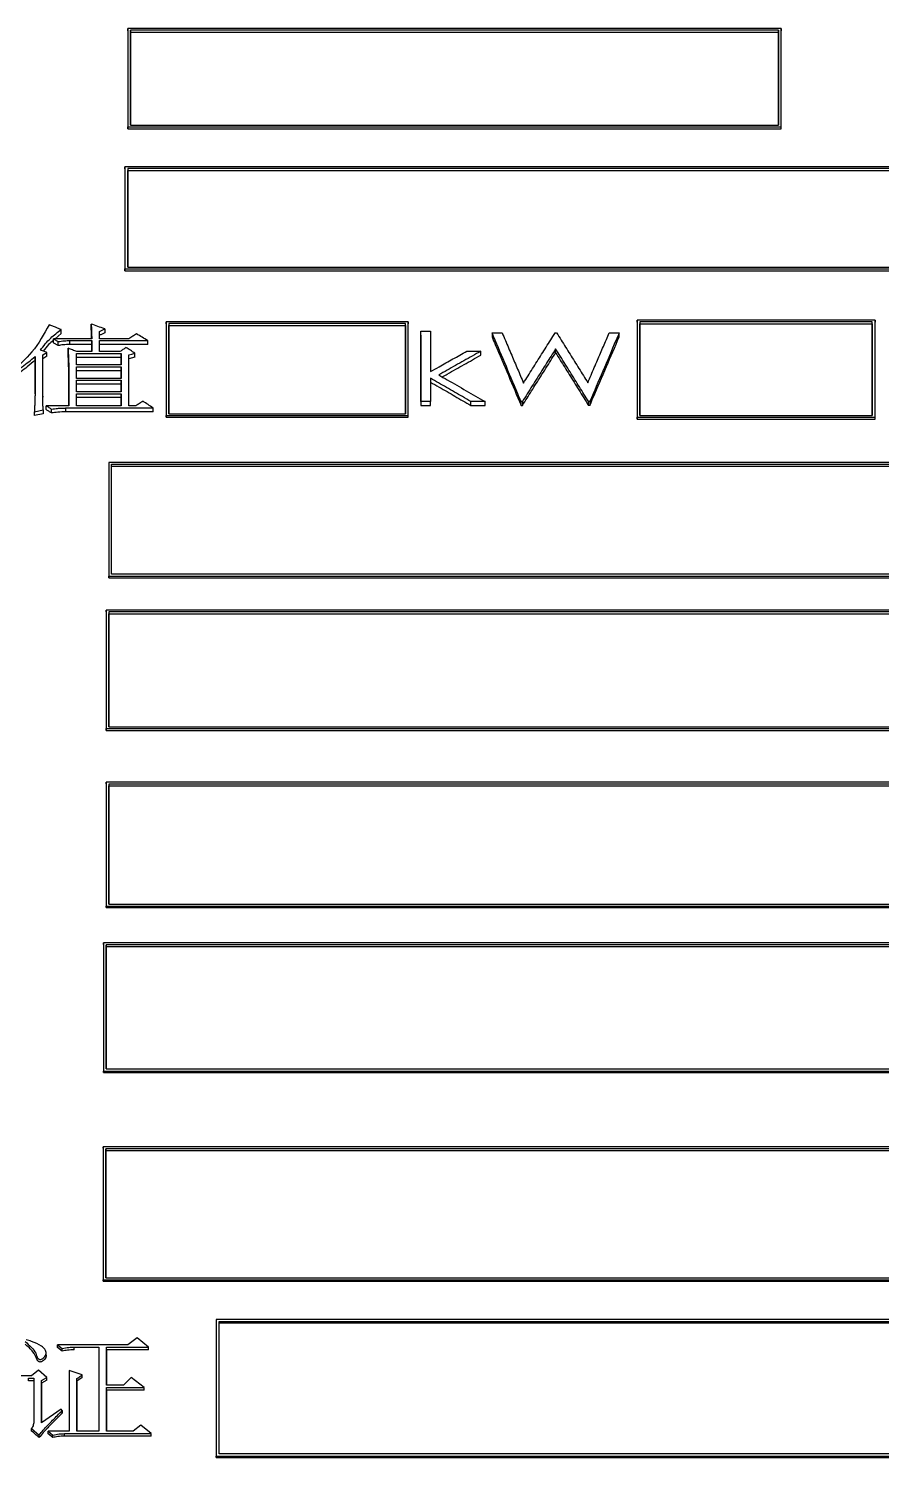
# Model space of a CAD drawing. Header units: millimetres. Extents: x 2180 to 4616, y 795 to 2518.
# Drawn here: x 2644.73 to 2660.37, y 2249.04 to 2275.24 of the extents above; entities that cross this region are included whole.
import ezdxf

# ---------------------------------------------------------------- set-up
doc = ezdxf.new("R2010")
doc.units = ezdxf.units.MM

msp = doc.modelspace()

# ---------------------------------------------------------------- linework, layer by layer
at = {"color": 7, "linetype": 'Continuous', "lineweight": 25}
for p, q in [((2646.551, 2275.202), (2646.551, 2275.242)), ((2658.534, 2275.242), (2646.551, 2275.242)), ((2646.551, 2275.202), (2646.551, 2273.404)), ((2658.484, 2275.214), (2646.601, 2275.215)), ((2646.601, 2275.175), (2646.601, 2275.215)), ((2646.601, 2275.175), (2658.484, 2275.175)), ((2658.484, 2275.214), (2658.484, 2275.175)), ((2658.534, 2275.242), (2658.534, 2275.202)), ((2658.534, 2273.404), (2658.534, 2275.202)), ((2646.551, 2273.404), (2646.551, 2273.443)), ((2646.551, 2273.443), (2658.534, 2273.443)), ((2646.551, 2273.404), (2658.534, 2273.404)), ((2646.601, 2273.471), (2658.484, 2273.471)), ((2658.534, 2273.404), (2658.534, 2273.443)), ((2646.501, 2272.669), (2646.501, 2272.707)), ((2668.634, 2272.707), (2646.501, 2272.707)), ((2668.584, 2272.678), (2646.551, 2272.678)), ((2646.551, 2272.64), (2668.584, 2272.639)), ((2646.501, 2271.287), (2646.501, 2270.799)), ((2646.501, 2270.799), (2646.501, 2270.836)), ((2646.501, 2270.836), (2668.634, 2270.836)), ((2646.501, 2270.799), (2668.634, 2270.799)), ((2646.551, 2270.866), (2668.584, 2270.866)), ((2655.891, 2269.857), (2655.891, 2269.894)), ((2655.891, 2269.894), (2655.891, 2268.116)), ((2660.254, 2269.894), (2655.891, 2269.894)), ((2660.254, 2268.116), (2660.254, 2269.894)), ((2660.254, 2269.894), (2660.254, 2269.857)), ((2645.329, 2269.65), (2645.222, 2269.555)), ((2645.329, 2269.65), (2645.329, 2269.723)), ((2645.88, 2269.751), (2645.88, 2269.824)), ((2646.032, 2269.555), (2646.032, 2269.689)), ((2646.129, 2269.736), (2646.129, 2269.664)), ((2647.254, 2269.827), (2647.254, 2269.863)), ((2647.254, 2269.863), (2647.254, 2268.148)), ((2651.695, 2269.863), (2647.254, 2269.863)), ((2647.254, 2269.827), (2647.254, 2268.113)), ((2651.645, 2269.832), (2647.304, 2269.832)), ((2647.304, 2269.832), (2647.304, 2268.18)), ((2647.304, 2268.18), (2647.304, 2269.796)), ((2647.304, 2269.796), (2651.645, 2269.796)), ((2651.645, 2268.18), (2651.645, 2269.832)), ((2651.645, 2269.796), (2651.645, 2269.832)), ((2651.645, 2269.796), (2651.645, 2268.18)), ((2651.695, 2268.148), (2651.695, 2269.863)), ((2651.695, 2269.863), (2651.695, 2269.827)), ((2651.695, 2268.113), (2651.695, 2269.827)), ((2651.923, 2268.402), (2651.923, 2269.694)), ((2651.923, 2269.621), (2651.923, 2269.694)), ((2651.923, 2269.694), (2652.103, 2269.694)), ((2652.103, 2269.694), (2652.103, 2268.951)), ((2653.231, 2269.662), (2653.231, 2269.589)), ((2653.231, 2269.662), (2653.416, 2269.662)), ((2654.39, 2269.662), (2654.416, 2269.662)), ((2655.381, 2269.662), (2655.564, 2269.662)), ((2655.564, 2269.589), (2655.564, 2269.662)), ((2655.891, 2269.857), (2655.891, 2268.081)), ((2660.204, 2269.863), (2655.941, 2269.863)), ((2655.941, 2269.863), (2655.941, 2268.148)), ((2655.941, 2268.148), (2655.941, 2269.827)), ((2655.941, 2269.827), (2660.204, 2269.827)), ((2660.204, 2268.148), (2660.204, 2269.863)), ((2660.204, 2269.827), (2660.204, 2269.863)), ((2660.204, 2269.827), (2660.204, 2268.148)), ((2660.254, 2268.081), (2660.254, 2269.857)), ((2645.891, 2269.555), (2645.188, 2269.555)), ((2645.188, 2269.482), (2645.188, 2269.555)), ((2645.275, 2269.428), (2645.275, 2269.501)), ((2645.459, 2269.307), (2645.459, 2269.379)), ((2645.491, 2269.521), (2645.891, 2269.521)), ((2645.491, 2269.448), (2645.491, 2269.521)), ((2645.891, 2269.448), (2645.491, 2269.448)), ((2645.891, 2269.521), (2645.891, 2269.318)), ((2645.891, 2269.448), (2645.891, 2269.521)), ((2645.891, 2269.318), (2645.891, 2269.448)), ((2646.573, 2269.555), (2646.032, 2269.555)), ((2646.032, 2269.521), (2646.919, 2269.521)), ((2646.032, 2269.318), (2646.032, 2269.521)), ((2646.919, 2269.448), (2646.032, 2269.448)), ((2646.919, 2269.448), (2646.919, 2269.521)), ((2651.923, 2269.621), (2651.923, 2268.331)), ((2654.398, 2269.296), (2654.398, 2269.368)), ((2644.853, 2269.23), (2644.853, 2268.546)), ((2644.853, 2269.158), (2644.853, 2269.23)), ((2644.853, 2268.546), (2644.853, 2269.158)), ((2644.993, 2269.257), (2645.069, 2269.304)), ((2644.993, 2268.574), (2644.993, 2269.257)), ((2645.069, 2269.232), (2644.993, 2269.185)), ((2645.069, 2269.232), (2645.069, 2269.304)), ((2645.61, 2269.284), (2646.432, 2269.284)), ((2645.61, 2269.073), (2645.61, 2269.284)), ((2646.432, 2269.212), (2645.61, 2269.212)), ((2645.891, 2269.318), (2645.621, 2269.318)), ((2646.41, 2269.318), (2646.032, 2269.318)), ((2646.432, 2269.284), (2646.432, 2269.073)), ((2646.432, 2269.212), (2646.432, 2269.284)), ((2646.432, 2269.073), (2646.432, 2269.212)), ((2646.573, 2268.326), (2646.573, 2269.257)), ((2646.681, 2269.219), (2646.573, 2269.185)), ((2646.681, 2269.219), (2646.681, 2269.291)), ((2652.768, 2269.325), (2653.026, 2269.325)), ((2653.026, 2269.253), (2653.026, 2269.325)), ((2645.469, 2269.094), (2645.469, 2268.326)), ((2645.469, 2269.022), (2645.469, 2269.094)), ((2645.469, 2268.326), (2645.469, 2269.022)), ((2646.432, 2269.073), (2645.61, 2269.073)), ((2645.61, 2269.039), (2646.432, 2269.039)), ((2645.61, 2268.828), (2645.61, 2269.039)), ((2646.432, 2268.967), (2645.61, 2268.967)), ((2646.432, 2269.039), (2646.432, 2268.828)), ((2646.432, 2268.967), (2646.432, 2269.039)), ((2646.432, 2268.828), (2646.432, 2268.967)), ((2646.432, 2268.828), (2645.61, 2268.828)), ((2645.61, 2268.793), (2646.432, 2268.793)), ((2645.61, 2268.581), (2645.61, 2268.793)), ((2646.432, 2268.722), (2645.61, 2268.722)), ((2646.432, 2268.581), (2645.61, 2268.581)), ((2646.432, 2268.793), (2646.432, 2268.581)), ((2646.432, 2268.722), (2646.432, 2268.793)), ((2646.432, 2268.581), (2646.432, 2268.722)), ((2652.103, 2268.829), (2652.103, 2268.402)), ((2644.993, 2268.503), (2644.993, 2268.483)), ((2645.469, 2268.326), (2645.058, 2268.326)), ((2645.058, 2268.255), (2645.058, 2268.326)), ((2645.61, 2268.546), (2646.432, 2268.546)), ((2645.61, 2268.326), (2645.61, 2268.546)), ((2646.432, 2268.475), (2645.61, 2268.475)), ((2646.432, 2268.326), (2645.61, 2268.326)), ((2646.432, 2268.546), (2646.432, 2268.326)), ((2646.432, 2268.475), (2646.432, 2268.546)), ((2646.432, 2268.326), (2646.432, 2268.475)), ((2646.703, 2268.326), (2646.573, 2268.326)), ((2651.923, 2268.402), (2651.923, 2268.331)), ((2652.103, 2268.402), (2651.923, 2268.402)), ((2651.923, 2268.331), (2652.103, 2268.331)), ((2652.103, 2268.331), (2652.103, 2268.402)), ((2652.845, 2268.331), (2652.845, 2268.402)), ((2653.103, 2268.402), (2652.845, 2268.402)), ((2652.845, 2268.331), (2653.103, 2268.331)), ((2653.103, 2268.331), (2653.103, 2268.402)), ((2653.763, 2268.331), (2653.763, 2268.402)), ((2653.789, 2268.402), (2653.763, 2268.402)), ((2653.763, 2268.331), (2653.789, 2268.331)), ((2653.789, 2268.402), (2653.789, 2268.331)), ((2654.999, 2268.331), (2654.999, 2268.402)), ((2655.025, 2268.402), (2654.999, 2268.402)), ((2655.025, 2268.331), (2654.999, 2268.331)), ((2655.025, 2268.402), (2655.025, 2268.331)), ((2644.842, 2268.215), (2645.004, 2268.25)), ((2644.842, 2268.144), (2644.842, 2268.215)), ((2645.004, 2268.179), (2644.842, 2268.144)), ((2645.004, 2268.25), (2645.004, 2268.179)), ((2645.156, 2268.193), (2645.156, 2268.264)), ((2645.415, 2268.213), (2645.415, 2268.284)), ((2647.016, 2268.213), (2645.415, 2268.213)), ((2647.016, 2268.213), (2647.016, 2268.284)), ((2647.254, 2268.113), (2647.254, 2268.148)), ((2647.254, 2268.148), (2651.695, 2268.148)), ((2647.254, 2268.113), (2651.695, 2268.113)), ((2647.304, 2268.18), (2651.645, 2268.18)), ((2651.695, 2268.113), (2651.695, 2268.148)), ((2655.891, 2268.081), (2655.891, 2268.116)), ((2655.891, 2268.116), (2660.254, 2268.116)), ((2655.891, 2268.081), (2660.254, 2268.081)), ((2655.941, 2268.148), (2660.204, 2268.148)), ((2660.254, 2268.081), (2660.254, 2268.116)), ((2646.206, 2267.285), (2646.206, 2267.25)), ((2668.339, 2267.285), (2646.206, 2267.285)), ((2646.256, 2267.252), (2668.289, 2267.252)), ((2646.256, 2267.218), (2668.289, 2267.217)), ((2646.206, 2266.21), (2646.206, 2265.168)), ((2646.206, 2265.168), (2646.206, 2265.202)), ((2646.206, 2265.202), (2668.339, 2265.202)), ((2668.289, 2265.235), (2646.256, 2265.236)), ((2646.206, 2265.168), (2668.339, 2265.168)), ((2646.156, 2264.545), (2646.156, 2264.578)), ((2668.289, 2264.578), (2646.156, 2264.578)), ((2668.239, 2264.544), (2646.206, 2264.544)), ((2646.206, 2264.544), (2646.206, 2264.511)), ((2646.206, 2264.511), (2668.239, 2264.511)), ((2646.156, 2263.459), (2646.156, 2262.373)), ((2646.156, 2262.373), (2646.156, 2262.404)), ((2646.156, 2262.404), (2668.289, 2262.404)), ((2646.156, 2262.373), (2668.289, 2262.373)), ((2646.206, 2262.439), (2668.239, 2262.439)), ((2668.289, 2261.42), (2646.156, 2261.42)), ((2646.156, 2261.389), (2646.156, 2261.42)), ((2668.239, 2261.384), (2646.206, 2261.384)), ((2646.206, 2261.384), (2646.206, 2261.353)), ((2646.206, 2261.353), (2668.239, 2261.353)), ((2646.156, 2259.435), (2646.156, 2259.122)), ((2646.156, 2259.151), (2668.289, 2259.151)), ((2646.156, 2259.122), (2646.156, 2259.151)), ((2646.206, 2259.187), (2668.239, 2259.187)), ((2646.156, 2259.122), (2668.289, 2259.122)), ((2668.239, 2258.474), (2646.106, 2258.474)), ((2646.106, 2258.445), (2646.106, 2258.474)), ((2646.106, 2258.445), (2646.106, 2256.097)), ((2668.189, 2258.437), (2646.156, 2258.437)), ((2646.156, 2258.408), (2646.156, 2258.437)), ((2646.156, 2258.408), (2668.189, 2258.408)), ((2646.106, 2256.125), (2668.239, 2256.125)), ((2646.106, 2256.097), (2646.106, 2256.125)), ((2646.106, 2256.097), (2668.239, 2256.097)), ((2646.156, 2256.163), (2668.189, 2256.163)), ((2668.234, 2254.734), (2646.101, 2254.734)), ((2646.101, 2254.708), (2646.101, 2254.734)), ((2646.101, 2254.708), (2646.101, 2252.27)), ((2668.184, 2254.696), (2646.151, 2254.696)), ((2646.151, 2254.669), (2646.151, 2254.696)), ((2646.151, 2254.669), (2668.184, 2254.669)), ((2646.151, 2252.334), (2668.184, 2252.334)), ((2646.101, 2252.295), (2668.234, 2252.295)), ((2646.101, 2252.27), (2646.101, 2252.295)), ((2646.101, 2252.27), (2668.234, 2252.27)), ((2668.184, 2251.57), (2648.174, 2251.57)), ((2648.174, 2251.57), (2648.174, 2251.545)), ((2648.174, 2251.545), (2648.174, 2249.04)), ((2648.23, 2251.53), (2668.134, 2251.53)), ((2648.23, 2251.53), (2648.23, 2251.506)), ((2648.23, 2251.506), (2668.134, 2251.506)), ((2645.264, 2251.105), (2645.351, 2251.036)), ((2646.551, 2251.105), (2645.264, 2251.105)), ((2645.264, 2251.056), (2645.264, 2251.105)), ((2645.351, 2250.988), (2645.264, 2251.056)), ((2645.351, 2250.988), (2645.351, 2251.036)), ((2645.567, 2251.062), (2646.021, 2251.062)), ((2645.567, 2251.013), (2645.567, 2251.062)), ((2646.021, 2251.062), (2646.021, 2249.519)), ((2646.162, 2251.062), (2646.93, 2251.062)), ((2646.162, 2250.366), (2646.162, 2251.062)), ((2646.162, 2251.013), (2646.162, 2251.062)), ((2646.724, 2251.233), (2646.551, 2251.105)), ((2646.93, 2251.062), (2646.724, 2251.233)), ((2645.054, 2250.966), (2645.054, 2250.975)), ((2645.054, 2250.927), (2645.054, 2250.942)), ((2646.162, 2251.013), (2646.162, 2250.366)), ((2646.93, 2251.013), (2646.162, 2251.013)), ((2644.788, 2250.538), (2644.431, 2250.538)), ((2644.918, 2250.641), (2644.788, 2250.538)), ((2645.069, 2250.504), (2644.918, 2250.641)), ((2644.972, 2250.452), (2645.069, 2250.504)), ((2645.069, 2250.456), (2645.069, 2250.504)), ((2645.48, 2250.633), (2645.48, 2249.519)), ((2645.718, 2250.555), (2645.48, 2250.633)), ((2645.718, 2250.508), (2645.621, 2250.439)), ((2645.718, 2250.508), (2645.718, 2250.555)), ((2646.616, 2250.504), (2646.476, 2250.366)), ((2646.854, 2250.323), (2646.616, 2250.504)), ((2644.734, 2250.495), (2644.831, 2250.495)), ((2644.734, 2250.447), (2644.734, 2250.495)), ((2644.831, 2250.447), (2644.734, 2250.447)), ((2644.831, 2250.495), (2644.831, 2249.727)), ((2645.069, 2250.456), (2644.972, 2250.404)), ((2644.972, 2249.675), (2644.972, 2250.452)), ((2644.972, 2250.404), (2644.972, 2250.452)), ((2644.972, 2250.404), (2644.972, 2249.675)), ((2645.621, 2249.519), (2645.621, 2250.486)), ((2645.621, 2250.439), (2645.621, 2250.486)), ((2645.621, 2250.439), (2645.621, 2249.519)), ((2646.476, 2250.366), (2646.162, 2250.366)), ((2646.162, 2250.323), (2646.854, 2250.323)), ((2646.162, 2249.519), (2646.162, 2250.323)), ((2646.162, 2250.275), (2646.162, 2250.323)), ((2646.162, 2250.275), (2646.162, 2249.519)), ((2646.854, 2250.275), (2646.162, 2250.275)), ((2645.329, 2249.926), (2644.972, 2249.675)), ((2645.351, 2249.9), (2645.329, 2249.926)), ((2645.351, 2249.9), (2645.351, 2249.853)), ((2644.788, 2249.571), (2644.929, 2249.449)), ((2645.091, 2249.519), (2645.177, 2249.449)), ((2645.48, 2249.519), (2645.091, 2249.519)), ((2645.091, 2249.472), (2645.091, 2249.519)), ((2645.177, 2249.403), (2645.091, 2249.472)), ((2645.394, 2249.476), (2646.984, 2249.476)), ((2645.394, 2249.429), (2645.394, 2249.476)), ((2646.021, 2249.519), (2645.621, 2249.519)), ((2646.649, 2249.519), (2646.162, 2249.519)), ((2646.789, 2249.632), (2646.649, 2249.519)), ((2646.984, 2249.476), (2646.789, 2249.632)), ((2646.984, 2249.429), (2646.984, 2249.476)), ((2644.929, 2249.403), (2644.929, 2249.449)), ((2645.177, 2249.403), (2645.177, 2249.449)), ((2646.984, 2249.429), (2645.394, 2249.429)), ((2648.174, 2249.063), (2668.184, 2249.063)), ((2648.174, 2249.04), (2648.174, 2249.063)), ((2648.174, 2249.04), (2668.184, 2249.04)), ((2668.134, 2249.103), (2648.23, 2249.103))]:
    msp.add_line(p, q, dxfattribs=at)
at = {"color": 7, "linetype": 'Continuous', "lineweight": 25, "flags": 128}
for points in [[(2645.069, 2269.304), (2645.024, 2269.32), (2644.987, 2269.332), (2644.95, 2269.345)], [(2646.573, 2269.257), (2646.627, 2269.274), (2646.681, 2269.291)], [(2645.415, 2268.284), (2646.01, 2268.284), (2647.016, 2268.284)], [(2646.93, 2251.013), (2646.93, 2251.038), (2646.93, 2251.062)], [(2646.854, 2250.275), (2646.854, 2250.299), (2646.854, 2250.323)], [(2644.788, 2249.524), (2644.788, 2249.536), (2644.788, 2249.548), (2644.788, 2249.571)]]:
    msp.add_lwpolyline(points, dxfattribs=at)
at = {"color": 7, "linetype": 'Continuous', "lineweight": 25}
for points, knots in [([(2646.551, 2275.242), (2646.551, 2275.065), (2646.551, 2274.713), (2646.551, 2274.115), (2646.551, 2273.687), (2646.551, 2273.443)], [0, 0, 0, 0, 0.300085, 0.60017, 1, 1, 1, 1]), ([(2646.601, 2275.215), (2646.601, 2275.038), (2646.601, 2274.685), (2646.601, 2274.105), (2646.601, 2273.697), (2646.601, 2273.471)], [0, 0, 0, 0, 0.30968, 0.61936, 1, 1, 1, 1]), ([(2646.601, 2273.471), (2646.601, 2273.607), (2646.601, 2273.89), (2646.601, 2274.461), (2646.601, 2274.889), (2646.601, 2275.175)], [0, 0, 0, 0, 0.2332649, 0.4889095, 1, 1, 1, 1]), ([(2658.484, 2273.471), (2658.484, 2273.655), (2658.484, 2274.021), (2658.484, 2274.604), (2658.484, 2274.997), (2658.484, 2275.214)], [0, 0, 0, 0, 0.30968, 0.619361, 1, 1, 1, 1]), ([(2658.484, 2275.175), (2658.484, 2275.032), (2658.484, 2274.748), (2658.484, 2274.183), (2658.484, 2273.754), (2658.484, 2273.471)], [0, 0, 0, 0, 0.255678, 0.511356, 1, 1, 1, 1]), ([(2658.534, 2273.443), (2658.534, 2273.626), (2658.534, 2273.993), (2658.534, 2274.595), (2658.534, 2275.006), (2658.534, 2275.242)], [0, 0, 0, 0, 0.300085, 0.600171, 1, 1, 1, 1]), ([(2646.501, 2272.707), (2646.501, 2272.523), (2646.501, 2272.155), (2646.501, 2271.533), (2646.501, 2271.09), (2646.501, 2270.836)], [0, 0, 0, 0, 0.300081, 0.600162, 1, 1, 1, 1]), ([(2646.551, 2272.678), (2646.551, 2272.494), (2646.551, 2272.126), (2646.551, 2271.523), (2646.551, 2271.1), (2646.551, 2270.866)], [0, 0, 0, 0, 0.309921, 0.619841, 1, 1, 1, 1]), ([(2646.551, 2270.866), (2646.551, 2271.008), (2646.551, 2271.302), (2646.551, 2271.897), (2646.551, 2272.342), (2646.551, 2272.64)], [0, 0, 0, 0, 0.234587, 0.489783, 1, 1, 1, 1]), ([(2645.112, 2269.81), (2645.018, 2269.64), (2644.848, 2269.332), (2644.559, 2269.068), (2644.431, 2268.951)], [0, 0, 0, 0, 0.556051, 1, 1, 1, 1]), ([(2644.95, 2269.345), (2645.009, 2269.421), (2645.116, 2269.557), (2645.263, 2269.672), (2645.329, 2269.723)], [0, 0, 0, 0, 0.5582906, 1, 1, 1, 1]), ([(2645.329, 2269.723), (2645.3, 2269.735), (2645.249, 2269.755), (2645.177, 2269.784), (2645.134, 2269.802), (2645.112, 2269.81)], [0, 0, 0, 0, 0.402372, 0.701186, 1, 1, 1, 1]), ([(2645.88, 2269.824), (2645.882, 2269.799), (2645.887, 2269.75), (2645.89, 2269.66), (2645.891, 2269.595), (2645.891, 2269.555)], [0, 0, 0, 0, 0.276869, 0.553757, 1, 1, 1, 1]), ([(2646.129, 2269.736), (2646.088, 2269.751), (2646.005, 2269.78), (2645.922, 2269.809), (2645.88, 2269.824)], [0, 0, 0, 0, 0.499999, 1, 1, 1, 1]), ([(2645.89, 2269.555), (2645.89, 2269.555), (2645.89, 2269.581), (2645.889, 2269.647), (2645.884, 2269.711), (2645.88, 2269.751)], [0, 0, 0, 0, 0.01134, 0.390566, 1, 1, 1, 1]), ([(2646.032, 2269.689), (2646.048, 2269.697), (2646.081, 2269.713), (2646.113, 2269.729), (2646.129, 2269.736)], [0, 0, 0, 0, 0.500001, 1, 1, 1, 1]), ([(2646.129, 2269.664), (2646.113, 2269.656), (2646.081, 2269.64), (2646.048, 2269.625), (2646.032, 2269.617)], [0, 0, 0, 0, 0.5, 1, 1, 1, 1]), ([(2646.713, 2269.642), (2646.69, 2269.628), (2646.643, 2269.598), (2646.596, 2269.569), (2646.573, 2269.555)], [0, 0, 0, 0, 0.499999, 1, 1, 1, 1]), ([(2646.919, 2269.521), (2646.885, 2269.541), (2646.816, 2269.582), (2646.748, 2269.622), (2646.713, 2269.642)], [0, 0, 0, 0, 0.5, 1, 1, 1, 1]), ([(2653.763, 2268.402), (2653.743, 2268.449), (2653.643, 2268.688), (2653.466, 2269.11), (2653.309, 2269.48), (2653.231, 2269.662)], [0, 0, 0, 0, 0.1124832, 0.5624214, 1, 1, 1, 1]), ([(2653.416, 2269.662), (2653.436, 2269.616), (2653.495, 2269.479), (2653.589, 2269.258), (2653.7, 2268.996), (2653.772, 2268.826), (2653.808, 2268.741)], [0, 0, 0, 0, 0.149662, 0.448988, 0.724491, 1, 1, 1, 1]), ([(2653.808, 2268.741), (2653.836, 2268.785), (2653.919, 2268.917), (2654.057, 2269.138), (2654.224, 2269.401), (2654.335, 2269.575), (2654.39, 2269.662)], [0, 0, 0, 0, 0.14292, 0.42876, 0.714377, 1, 1, 1, 1]), ([(2654.416, 2269.662), (2654.444, 2269.618), (2654.526, 2269.487), (2654.662, 2269.27), (2654.825, 2269.008), (2654.933, 2268.834), (2654.987, 2268.747)], [0, 0, 0, 0, 0.1441148, 0.4323449, 0.7161696, 1, 1, 1, 1]), ([(2654.987, 2268.747), (2655.007, 2268.793), (2655.066, 2268.932), (2655.161, 2269.154), (2655.273, 2269.413), (2655.345, 2269.579), (2655.381, 2269.662)], [0, 0, 0, 0, 0.150485, 0.451455, 0.725725, 1, 1, 1, 1]), ([(2655.564, 2269.662), (2655.544, 2269.615), (2655.443, 2269.382), (2655.263, 2268.963), (2655.104, 2268.587), (2655.025, 2268.402)], [0, 0, 0, 0, 0.112359, 0.561802, 1, 1, 1, 1]), ([(2645.188, 2269.524), (2645.158, 2269.499), (2645.087, 2269.438), (2645.031, 2269.369), (2644.999, 2269.329)], [0, 0, 0, 0, 0.417891, 1, 1, 1, 1]), ([(2645.188, 2269.555), (2645.203, 2269.546), (2645.231, 2269.528), (2645.26, 2269.51), (2645.275, 2269.501)], [0, 0, 0, 0, 0.5, 1, 1, 1, 1]), ([(2645.275, 2269.428), (2645.26, 2269.437), (2645.231, 2269.455), (2645.203, 2269.473), (2645.188, 2269.482)], [0, 0, 0, 0, 0.500002, 1, 1, 1, 1]), ([(2645.275, 2269.501), (2645.314, 2269.507), (2645.386, 2269.519), (2645.459, 2269.52), (2645.491, 2269.521)], [0, 0, 0, 0, 0.558835, 1, 1, 1, 1]), ([(2645.491, 2269.448), (2645.45, 2269.448), (2645.377, 2269.446), (2645.306, 2269.434), (2645.275, 2269.428)], [0, 0, 0, 0, 0.561085, 1, 1, 1, 1]), ([(2645.459, 2269.379), (2645.459, 2269.377), (2645.459, 2269.372), (2645.459, 2269.367), (2645.459, 2269.363), (2645.459, 2269.358), (2645.459, 2269.354), (2645.46, 2269.35), (2645.46, 2269.345), (2645.46, 2269.341), (2645.46, 2269.337), (2645.46, 2269.332), (2645.46, 2269.328), (2645.461, 2269.323), (2645.461, 2269.318), (2645.461, 2269.314), (2645.461, 2269.31), (2645.461, 2269.302), (2645.462, 2269.293), (2645.462, 2269.285), (2645.462, 2269.276), (2645.463, 2269.267), (2645.463, 2269.259), (2645.463, 2269.25), (2645.464, 2269.241), (2645.464, 2269.23), (2645.464, 2269.222), (2645.465, 2269.213), (2645.465, 2269.204), (2645.465, 2269.196), (2645.466, 2269.187), (2645.466, 2269.178), (2645.466, 2269.169), (2645.467, 2269.161), (2645.467, 2269.154), (2645.467, 2269.148), (2645.468, 2269.141), (2645.468, 2269.136), (2645.468, 2269.131), (2645.468, 2269.127), (2645.468, 2269.123), (2645.468, 2269.118), (2645.469, 2269.114), (2645.469, 2269.11), (2645.469, 2269.104), (2645.469, 2269.1), (2645.469, 2269.096), (2645.469, 2269.094)], [0, 0, 0, 0, 0.0228582, 0.0457162, 0.0571452, 0.0685742, 0.0914321, 0.1028611, 0.1142901, 0.1371481, 0.1485771, 0.1600061, 0.1828641, 0.1942931, 0.217151, 0.22858, 0.240009, 0.262867, 0.308583, 0.3314409, 0.3542989, 0.4000149, 0.4228729, 0.4457309, 0.4914468, 0.5143048, 0.5600208, 0.5828788, 0.6057367, 0.6514527, 0.6743107, 0.6971687, 0.7428846, 0.7657426, 0.7886006, 0.8114586, 0.8343166, 0.8571745, 0.8686035, 0.8800325, 0.9028905, 0.9143195, 0.9257485, 0.9486065, 0.9600355, 0.9800177, 1, 1, 1, 1]), ([(2645.621, 2269.318), (2645.594, 2269.328), (2645.54, 2269.348), (2645.486, 2269.369), (2645.459, 2269.379)], [0, 0, 0, 0, 0.5, 1, 1, 1, 1]), ([(2646.519, 2269.392), (2646.501, 2269.38), (2646.465, 2269.355), (2646.428, 2269.33), (2646.41, 2269.318)], [0, 0, 0, 0, 0.499999, 1, 1, 1, 1]), ([(2646.681, 2269.291), (2646.654, 2269.308), (2646.6, 2269.342), (2646.546, 2269.376), (2646.519, 2269.392)], [0, 0, 0, 0, 0.499999, 1, 1, 1, 1]), ([(2653.231, 2269.589), (2653.251, 2269.542), (2653.351, 2269.309), (2653.528, 2268.891), (2653.686, 2268.516), (2653.763, 2268.331)], [0, 0, 0, 0, 0.112618, 0.563095, 1, 1, 1, 1]), ([(2654.398, 2269.368), (2654.37, 2269.324), (2654.286, 2269.193), (2654.143, 2268.966), (2653.968, 2268.688), (2653.848, 2268.497), (2653.789, 2268.402)], [0, 0, 0, 0, 0.13729, 0.411869, 0.705931, 1, 1, 1, 1]), ([(2654.999, 2268.402), (2654.972, 2268.446), (2654.889, 2268.58), (2654.747, 2268.809), (2654.574, 2269.086), (2654.457, 2269.274), (2654.398, 2269.368)], [0, 0, 0, 0, 0.137552, 0.412656, 0.706324, 1, 1, 1, 1]), ([(2655.025, 2268.331), (2655.045, 2268.378), (2655.146, 2268.617), (2655.326, 2269.038), (2655.486, 2269.407), (2655.564, 2269.589)], [0, 0, 0, 0, 0.112494, 0.562474, 1, 1, 1, 1]), ([(2644.463, 2268.93), (2644.516, 2268.966), (2644.61, 2269.032), (2644.738, 2269.133), (2644.814, 2269.198), (2644.853, 2269.23)], [0, 0, 0, 0, 0.38007, 0.689866, 1, 1, 1, 1]), ([(2644.853, 2269.158), (2644.806, 2269.118), (2644.721, 2269.047), (2644.591, 2268.947), (2644.506, 2268.888), (2644.463, 2268.858)], [0, 0, 0, 0, 0.380303, 0.689878, 1, 1, 1, 1]), ([(2645.469, 2269.022), (2645.468, 2269.057), (2645.466, 2269.122), (2645.462, 2269.217), (2645.46, 2269.277), (2645.459, 2269.307)], [0, 0, 0, 0, 0.366196, 0.683098, 1, 1, 1, 1]), ([(2652.103, 2268.951), (2652.155, 2268.98), (2652.292, 2269.058), (2652.514, 2269.183), (2652.683, 2269.278), (2652.768, 2269.325)], [0, 0, 0, 0, 0.2361126, 0.6180558, 1, 1, 1, 1]), ([(2653.026, 2269.325), (2652.973, 2269.296), (2652.819, 2269.209), (2652.561, 2269.064), (2652.357, 2268.948), (2652.254, 2268.89)], [0, 0, 0, 0, 0.203788, 0.601893, 1, 1, 1, 1]), ([(2652.317, 2268.854), (2652.349, 2268.872), (2652.482, 2268.947), (2652.719, 2269.081), (2652.923, 2269.196), (2653.026, 2269.253)], [0, 0, 0, 0, 0.133273, 0.566636, 1, 1, 1, 1]), ([(2653.789, 2268.331), (2653.817, 2268.375), (2653.9, 2268.509), (2654.044, 2268.737), (2654.219, 2269.014), (2654.338, 2269.202), (2654.398, 2269.296)], [0, 0, 0, 0, 0.1374393, 0.4123184, 0.7061558, 1, 1, 1, 1]), ([(2654.398, 2269.296), (2654.425, 2269.252), (2654.508, 2269.12), (2654.65, 2268.894), (2654.823, 2268.616), (2654.941, 2268.426), (2654.999, 2268.331)], [0, 0, 0, 0, 0.137702, 0.413107, 0.70655, 1, 1, 1, 1]), ([(2652.254, 2268.89), (2652.306, 2268.86), (2652.474, 2268.764), (2652.757, 2268.601), (2652.987, 2268.468), (2653.103, 2268.402)], [0, 0, 0, 0, 0.184797, 0.592397, 1, 1, 1, 1]), ([(2652.845, 2268.402), (2652.793, 2268.432), (2652.643, 2268.518), (2652.396, 2268.661), (2652.2, 2268.773), (2652.103, 2268.829)], [0, 0, 0, 0, 0.210801, 0.6054, 1, 1, 1, 1]), ([(2652.103, 2268.758), (2652.155, 2268.728), (2652.305, 2268.642), (2652.552, 2268.5), (2652.748, 2268.387), (2652.845, 2268.331)], [0, 0, 0, 0, 0.210912, 0.605455, 1, 1, 1, 1]), ([(2644.853, 2268.546), (2644.853, 2268.544), (2644.853, 2268.539), (2644.852, 2268.532), (2644.852, 2268.527), (2644.852, 2268.522), (2644.852, 2268.517), (2644.852, 2268.512), (2644.851, 2268.507), (2644.851, 2268.502), (2644.851, 2268.497), (2644.851, 2268.491), (2644.851, 2268.485), (2644.851, 2268.477), (2644.85, 2268.467), (2644.85, 2268.457), (2644.85, 2268.447), (2644.849, 2268.437), (2644.849, 2268.426), (2644.849, 2268.416), (2644.848, 2268.406), (2644.848, 2268.396), (2644.847, 2268.385), (2644.847, 2268.375), (2644.847, 2268.365), (2644.846, 2268.355), (2644.846, 2268.347), (2644.846, 2268.339), (2644.846, 2268.332), (2644.845, 2268.324), (2644.845, 2268.316), (2644.845, 2268.31), (2644.845, 2268.305), (2644.845, 2268.3), (2644.845, 2268.294), (2644.844, 2268.289), (2644.844, 2268.284), (2644.844, 2268.279), (2644.844, 2268.274), (2644.844, 2268.269), (2644.844, 2268.264), (2644.843, 2268.259), (2644.843, 2268.253), (2644.843, 2268.248), (2644.843, 2268.243), (2644.843, 2268.238), (2644.843, 2268.233), (2644.842, 2268.228), (2644.842, 2268.222), (2644.842, 2268.218), (2644.842, 2268.215)], [0, 0, 0, 0, 0.023174, 0.046349, 0.057936, 0.069523, 0.092698, 0.104285, 0.115872, 0.139047, 0.150634, 0.162221, 0.185396, 0.20857, 0.231745, 0.278094, 0.301268, 0.324442, 0.370791, 0.393966, 0.41714, 0.463489, 0.486664, 0.509838, 0.556187, 0.579362, 0.602536, 0.625711, 0.648885, 0.672059, 0.695234, 0.718408, 0.729996, 0.741583, 0.764757, 0.776345, 0.787932, 0.811106, 0.822693, 0.834281, 0.857455, 0.869042, 0.88063, 0.903804, 0.915391, 0.926979, 0.950153, 0.96174, 0.973327, 1, 1, 1, 1]), ([(2645.004, 2268.25), (2645.004, 2268.252), (2645.004, 2268.257), (2645.003, 2268.267), (2645.002, 2268.277), (2645.001, 2268.287), (2645, 2268.294), (2645, 2268.299), (2644.999, 2268.304), (2644.999, 2268.31), (2644.998, 2268.318), (2644.998, 2268.328), (2644.997, 2268.338), (2644.996, 2268.348), (2644.996, 2268.358), (2644.995, 2268.368), (2644.995, 2268.378), (2644.995, 2268.388), (2644.994, 2268.398), (2644.994, 2268.408), (2644.994, 2268.418), (2644.994, 2268.428), (2644.993, 2268.438), (2644.993, 2268.448), (2644.993, 2268.459), (2644.993, 2268.469), (2644.993, 2268.476), (2644.993, 2268.484), (2644.993, 2268.49), (2644.993, 2268.496), (2644.993, 2268.501), (2644.993, 2268.506), (2644.993, 2268.511), (2644.993, 2268.516), (2644.993, 2268.521), (2644.993, 2268.526), (2644.993, 2268.531), (2644.993, 2268.536), (2644.993, 2268.541), (2644.993, 2268.546), (2644.993, 2268.551), (2644.993, 2268.556), (2644.993, 2268.562), (2644.993, 2268.568), (2644.993, 2268.571), (2644.993, 2268.574)], [0, 0, 0, 0, 0.023274, 0.046547, 0.093095, 0.116368, 0.139642, 0.151279, 0.162916, 0.18619, 0.209463, 0.232737, 0.279285, 0.302558, 0.325832, 0.372379, 0.395653, 0.418927, 0.465474, 0.488748, 0.512022, 0.558569, 0.581843, 0.605117, 0.651664, 0.674938, 0.698211, 0.721485, 0.744759, 0.756396, 0.779669, 0.791306, 0.802943, 0.826217, 0.837854, 0.84949, 0.872764, 0.884401, 0.896038, 0.919311, 0.930948, 0.942585, 0.965859, 0.977496, 1, 1, 1, 1]), ([(2645.058, 2268.326), (2645.075, 2268.315), (2645.107, 2268.295), (2645.139, 2268.274), (2645.156, 2268.264)], [0, 0, 0, 0, 0.499999, 1, 1, 1, 1]), ([(2646.832, 2268.409), (2646.811, 2268.395), (2646.767, 2268.367), (2646.724, 2268.34), (2646.703, 2268.326)], [0, 0, 0, 0, 0.499999, 1, 1, 1, 1]), ([(2647.016, 2268.284), (2646.986, 2268.305), (2646.924, 2268.346), (2646.863, 2268.388), (2646.832, 2268.409)], [0, 0, 0, 0, 0.5, 1, 1, 1, 1]), ([(2645.156, 2268.193), (2645.139, 2268.203), (2645.107, 2268.224), (2645.075, 2268.244), (2645.058, 2268.255)], [0, 0, 0, 0, 0.500001, 1, 1, 1, 1]), ([(2645.156, 2268.264), (2645.192, 2268.269), (2645.253, 2268.278), (2645.34, 2268.283), (2645.39, 2268.284), (2645.415, 2268.284)], [0, 0, 0, 0, 0.425218, 0.711978, 1, 1, 1, 1]), ([(2645.415, 2268.213), (2645.366, 2268.213), (2645.279, 2268.211), (2645.193, 2268.198), (2645.156, 2268.193)], [0, 0, 0, 0, 0.560746, 1, 1, 1, 1]), ([(2646.206, 2267.285), (2646.206, 2267.079), (2646.206, 2266.669), (2646.206, 2265.976), (2646.206, 2265.483), (2646.206, 2265.202)], [0, 0, 0, 0, 0.300081, 0.600162, 1, 1, 1, 1]), ([(2646.256, 2265.236), (2646.256, 2265.447), (2646.256, 2265.869), (2646.256, 2266.542), (2646.256, 2267), (2646.256, 2267.252)], [0, 0, 0, 0, 0.3099206, 0.6198411, 1, 1, 1, 1]), ([(2646.256, 2265.236), (2646.256, 2265.395), (2646.256, 2265.724), (2646.256, 2266.388), (2646.256, 2266.886), (2646.256, 2267.218)], [0, 0, 0, 0, 0.237543, 0.491754, 1, 1, 1, 1]), ([(2646.156, 2264.578), (2646.156, 2264.363), (2646.156, 2263.934), (2646.156, 2263.21), (2646.156, 2262.697), (2646.156, 2262.404)], [0, 0, 0, 0, 0.300081, 0.600162, 1, 1, 1, 1]), ([(2646.206, 2264.544), (2646.206, 2264.329), (2646.206, 2263.9), (2646.206, 2263.199), (2646.206, 2262.709), (2646.206, 2262.439)], [0, 0, 0, 0, 0.309921, 0.619841, 1, 1, 1, 1]), ([(2646.206, 2262.439), (2646.206, 2262.606), (2646.206, 2262.951), (2646.206, 2263.644), (2646.206, 2264.164), (2646.206, 2264.511)], [0, 0, 0, 0, 0.238721, 0.492538, 1, 1, 1, 1]), ([(2646.156, 2261.42), (2646.156, 2261.195), (2646.156, 2260.747), (2646.156, 2259.991), (2646.156, 2259.456), (2646.156, 2259.151)], [0, 0, 0, 0, 0.300081, 0.600162, 1, 1, 1, 1]), ([(2646.206, 2261.384), (2646.206, 2261.16), (2646.206, 2260.711), (2646.206, 2259.979), (2646.206, 2259.469), (2646.206, 2259.187)], [0, 0, 0, 0, 0.309921, 0.619841, 1, 1, 1, 1]), ([(2646.206, 2259.187), (2646.206, 2259.363), (2646.206, 2259.723), (2646.206, 2260.448), (2646.206, 2260.991), (2646.206, 2261.353)], [0, 0, 0, 0, 0.239926, 0.493342, 1, 1, 1, 1]), ([(2646.106, 2258.474), (2646.106, 2258.241), (2646.106, 2257.776), (2646.106, 2256.994), (2646.106, 2256.441), (2646.106, 2256.125)], [0, 0, 0, 0, 0.300081, 0.600162, 1, 1, 1, 1]), ([(2646.156, 2258.437), (2646.156, 2258.204), (2646.156, 2257.739), (2646.156, 2256.982), (2646.156, 2256.453), (2646.156, 2256.163)], [0, 0, 0, 0, 0.309921, 0.619841, 1, 1, 1, 1]), ([(2646.156, 2256.163), (2646.156, 2256.345), (2646.156, 2256.718), (2646.156, 2257.469), (2646.156, 2258.032), (2646.156, 2258.408)], [0, 0, 0, 0, 0.240925, 0.494007, 1, 1, 1, 1]), ([(2646.101, 2254.734), (2646.101, 2254.492), (2646.101, 2254.009), (2646.101, 2253.197), (2646.101, 2252.623), (2646.101, 2252.295)], [0, 0, 0, 0, 0.300081, 0.600162, 1, 1, 1, 1]), ([(2646.151, 2254.696), (2646.151, 2254.454), (2646.151, 2253.97), (2646.151, 2253.184), (2646.151, 2252.636), (2646.151, 2252.334)], [0, 0, 0, 0, 0.309921, 0.619841, 1, 1, 1, 1]), ([(2646.151, 2252.334), (2646.151, 2252.524), (2646.151, 2252.913), (2646.151, 2253.694), (2646.151, 2254.279), (2646.151, 2254.669)], [0, 0, 0, 0, 0.242059, 0.494764, 1, 1, 1, 1]), ([(2648.174, 2251.57), (2648.174, 2251.321), (2648.174, 2250.824), (2648.174, 2249.989), (2648.174, 2249.399), (2648.174, 2249.063)], [0, 0, 0, 0, 0.300081, 0.600162, 1, 1, 1, 1]), ([(2648.23, 2249.103), (2648.23, 2249.356), (2648.23, 2249.861), (2648.23, 2250.671), (2648.23, 2251.225), (2648.23, 2251.53)], [0, 0, 0, 0, 0.3099205, 0.6198411, 1, 1, 1, 1]), ([(2648.23, 2249.103), (2648.23, 2249.299), (2648.23, 2249.699), (2648.23, 2250.502), (2648.23, 2251.104), (2648.23, 2251.506)], [0, 0, 0, 0, 0.242928, 0.495343, 1, 1, 1, 1]), ([(2644.669, 2251.165), (2644.709, 2251.129), (2644.782, 2251.064), (2644.862, 2250.973), (2644.88, 2250.903), (2644.895, 2250.868), (2644.91, 2250.85), (2644.925, 2250.84), (2644.94, 2250.836), (2644.961, 2250.838), (2644.99, 2250.85), (2645.022, 2250.874), (2645.045, 2250.909), (2645.058, 2250.946), (2645.053, 2250.986), (2645.026, 2251.034), (2644.944, 2251.108), (2644.82, 2251.158), (2644.723, 2251.188), (2644.691, 2251.199)], [0, 0, 0, 0, 0.149443, 0.274042, 0.333076, 0.362754, 0.385188, 0.398021, 0.410985, 0.42602, 0.45239, 0.493257, 0.533496, 0.57286, 0.60517, 0.651682, 0.729284, 0.908686, 1, 1, 1, 1]), ([(2645.053, 2250.927), (2645.055, 2250.916), (2645.058, 2250.891), (2645.041, 2250.853), (2645.013, 2250.816), (2644.979, 2250.796), (2644.952, 2250.789), (2644.934, 2250.789), (2644.918, 2250.796), (2644.9, 2250.812), (2644.87, 2250.875), (2644.819, 2250.993), (2644.723, 2251.072), (2644.669, 2251.116)], [0, 0, 0, 0, 0.052453, 0.123771, 0.19881, 0.271367, 0.297266, 0.323434, 0.346422, 0.375988, 0.432132, 0.683487, 1, 1, 1, 1]), ([(2645.351, 2251.036), (2645.39, 2251.045), (2645.461, 2251.06), (2645.535, 2251.061), (2645.567, 2251.062)], [0, 0, 0, 0, 0.558835, 1, 1, 1, 1]), ([(2645.567, 2251.013), (2645.526, 2251.012), (2645.453, 2251.01), (2645.382, 2250.995), (2645.351, 2250.988)], [0, 0, 0, 0, 0.5610855, 1, 1, 1, 1]), ([(2645.621, 2250.486), (2645.634, 2250.496), (2645.657, 2250.512), (2645.689, 2250.535), (2645.709, 2250.548), (2645.718, 2250.555)], [0, 0, 0, 0, 0.400149, 0.700074, 1, 1, 1, 1]), ([(2644.831, 2249.727), (2644.831, 2249.708), (2644.83, 2249.678), (2644.821, 2249.637), (2644.81, 2249.602), (2644.795, 2249.581), (2644.788, 2249.571)], [0, 0, 0, 0, 0.337489, 0.556536, 0.776867, 1, 1, 1, 1]), ([(2644.929, 2249.449), (2644.953, 2249.48), (2645.028, 2249.575), (2645.176, 2249.721), (2645.292, 2249.84), (2645.351, 2249.9)], [0, 0, 0, 0, 0.190523, 0.595111, 1, 1, 1, 1]), ([(2645.351, 2249.853), (2645.295, 2249.797), (2645.217, 2249.719), (2645.128, 2249.629), (2645.092, 2249.592), (2645.076, 2249.575), (2645.067, 2249.566), (2645.057, 2249.554), (2645.046, 2249.543), (2645.027, 2249.522), (2644.988, 2249.478), (2644.953, 2249.434), (2644.929, 2249.403)], [0, 0, 0, 0, 0.381229, 0.535671, 0.612893, 0.632198, 0.651503, 0.670808, 0.709419, 0.728724, 0.805952, 1, 1, 1, 1]), ([(2644.929, 2249.403), (2644.917, 2249.414), (2644.892, 2249.434), (2644.846, 2249.475), (2644.811, 2249.505), (2644.788, 2249.524)], [0, 0, 0, 0, 0.257321, 0.514642, 1, 1, 1, 1]), ([(2645.177, 2249.449), (2645.217, 2249.458), (2645.288, 2249.474), (2645.362, 2249.475), (2645.394, 2249.476)], [0, 0, 0, 0, 0.558835, 1, 1, 1, 1]), ([(2645.394, 2249.429), (2645.353, 2249.428), (2645.279, 2249.426), (2645.209, 2249.41), (2645.177, 2249.403)], [0, 0, 0, 0, 0.561085, 1, 1, 1, 1])]:
    msp.add_open_spline(points, degree=3, knots=knots, dxfattribs=at)

doc.saveas('drawing.dxf')
